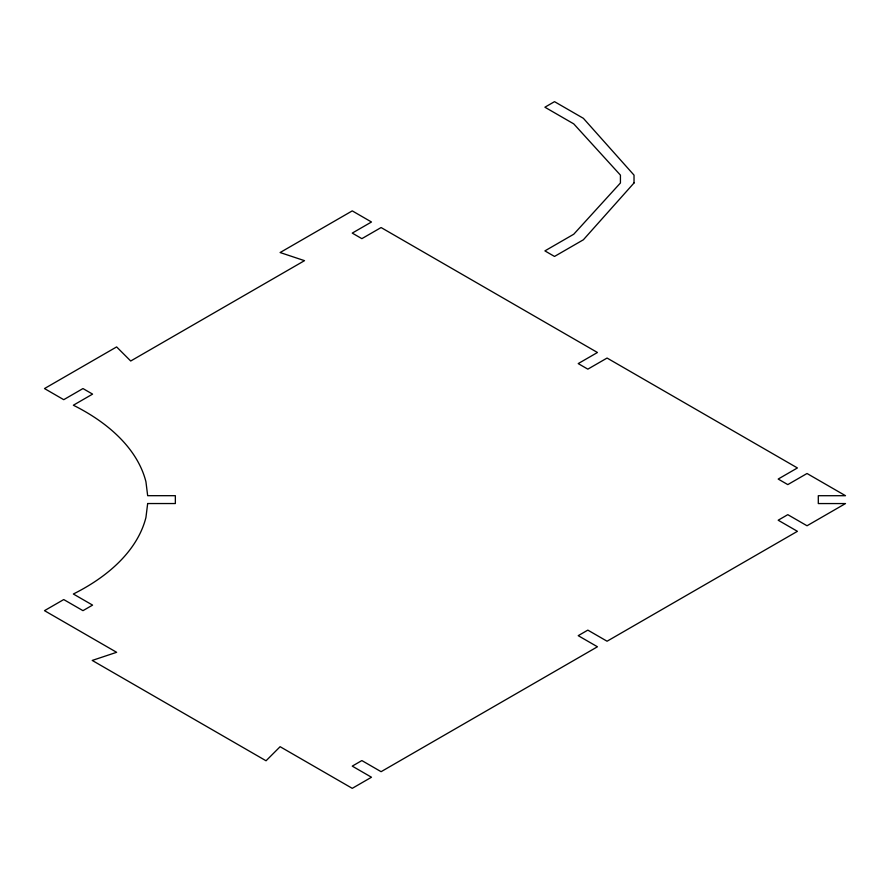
<?xml version="1.0" encoding="UTF-8"?>
<svg xmlns="http://www.w3.org/2000/svg" width="890" height="890" viewBox="0 0 890 890"><rect width="100%" height="100%" fill="white"/><g stroke="black" fill="none" stroke-linecap="round" stroke-linejoin="round"><path stroke-width="1.33" d="M147.662 503.54L145.949 517.402A216.07 124.745 0 0 1 73.347 594.008L92.582 605.111L82.97 610.662L63.735 599.56L44.5 610.662L116.623 652.303L92.237 660.436L266.043 760.772L280.116 746.699L352.251 788.34L371.486 777.237L352.251 766.123L361.863 760.572L381.098 771.686L597.446 646.774L578.211 635.671L587.834 630.12L607.069 641.223L797.418 531.319L778.183 520.216L787.795 514.665L807.03 525.768L845.5 503.562L818.299 503.562L818.299 495.708L845.5 495.708L807.03 473.502L787.795 484.605L778.183 479.054L797.418 467.951L607.069 358.047L587.834 369.15L578.211 363.598L597.446 352.496L381.098 227.551L361.863 238.654L352.251 233.102L371.486 221.999L352.251 210.886L280.116 252.538L304.502 260.659L130.708 361.006L116.623 346.922L44.5 388.563L63.735 399.677L82.97 388.563L92.582 394.114L73.347 405.228A216.07 124.745 0 0 1 145.949 481.835L147.662 495.686L175.352 495.686L175.352 503.54L147.662 503.54M634.025 182.973L583.373 239.777L554.514 256.442L544.903 250.891L573.75 234.226L620.43 182.973L620.43 175.13L573.75 123.877L544.903 107.212L554.514 101.66L583.373 118.314L634.025 175.13L634.025 182.973"/></g></svg>
